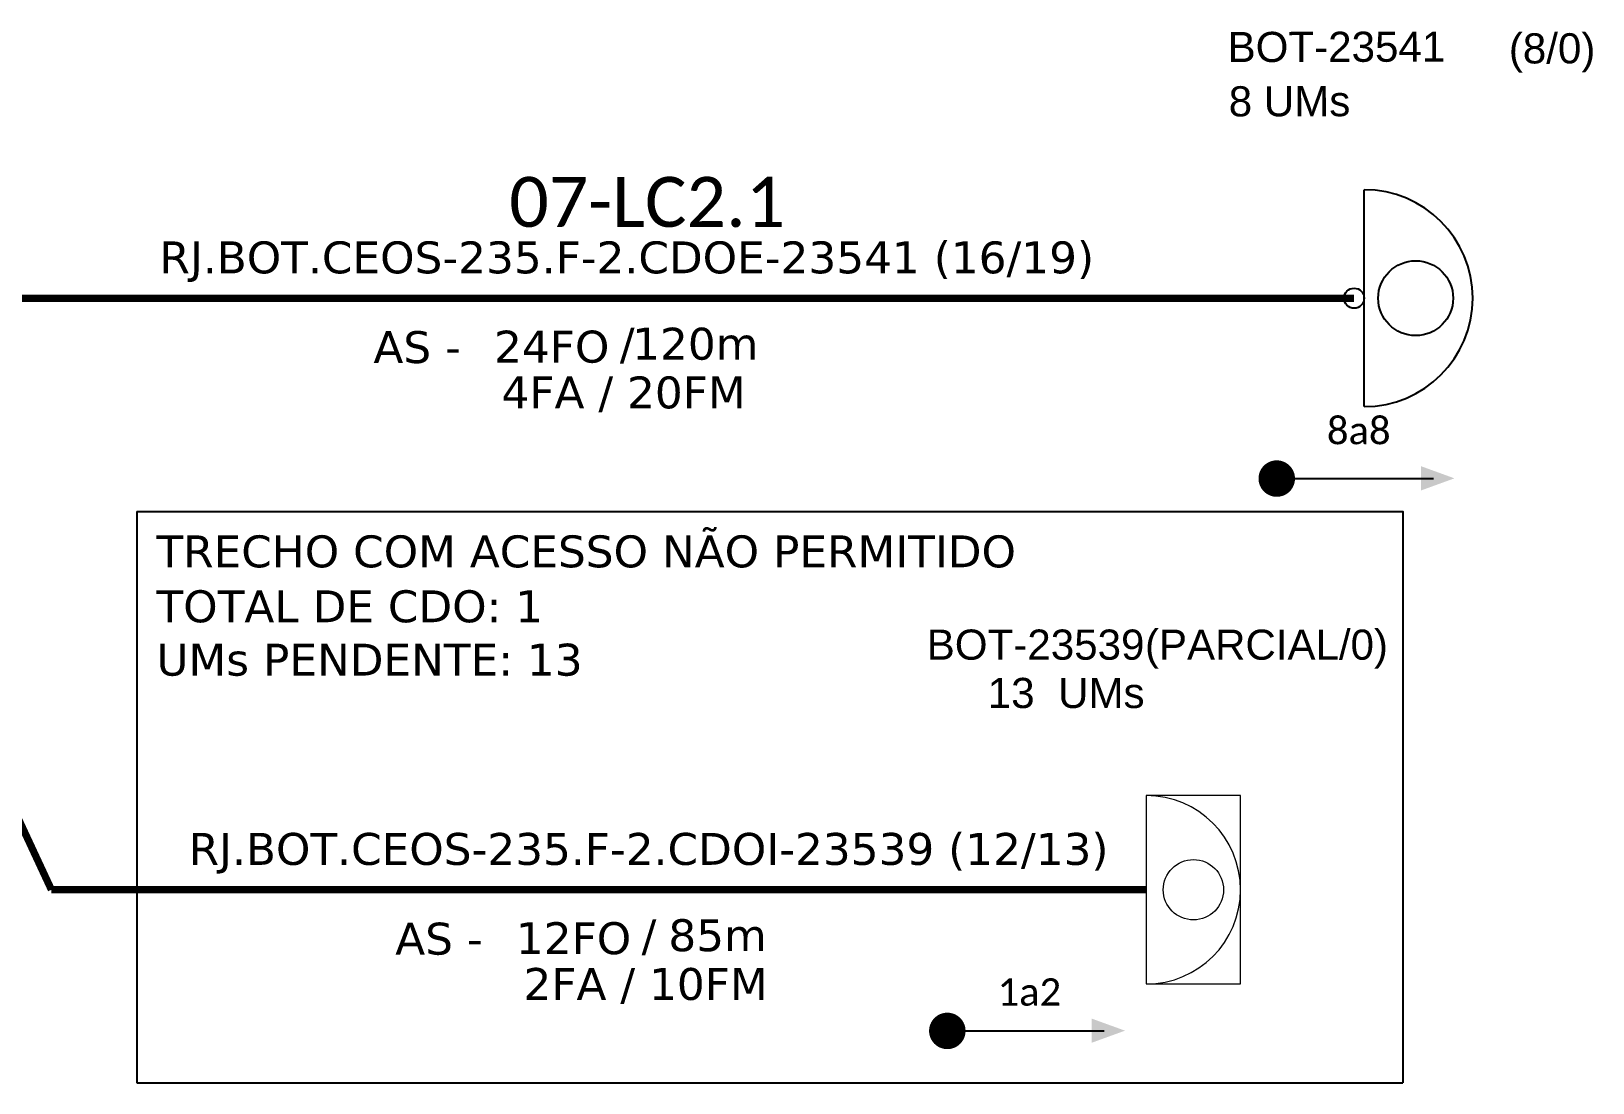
# Model space of a CAD drawing. Header units: millimetres. Extents: x 5591 to 6884, y -546 to 205.
# Drawn here: x 6463 to 6548.6, y -317.1 to -259.5 of the extents above; entities that cross this region are included whole.
import ezdxf
from ezdxf.enums import TextEntityAlignment as Align

# ---------------------------------------------------------------- set-up
doc = ezdxf.new("R2010")
doc.units = ezdxf.units.MM
for name, color, linetype, lineweight in [("20.0-LEGENDA DOS CDO'S", 1, 'Continuous', 0), ('20.1-CDO_INTERIOR', 1, 'Continuous', 0), ('20.2-CDO_POSTE', 1, 'Continuous', 5), ('40.1-ETIQUETAS', 1, 'Continuous', 20)]:
    doc.layers.add(name, color=color, linetype=linetype, lineweight=lineweight)
for name, color, linetype in [('CABO OPTICO EXISTENTE', 5, 'Continuous'), ('CAP a instalar', 1, 'Continuous'), ('CD de instalação futura', 8, 'Continuous'), ('label_cabos', 7, 'Continuous'), ('SETA', 7, 'Continuous')]:
    doc.layers.add(name, color=color, linetype=linetype)
doc.styles.add('ARIAL', font='arial.ttf')
doc.styles.add('siredit', font='verdana.ttf')
doc.linetypes.add('FENCELINE1', pattern='A,0.25,-0.1,[133,ltypeshp.shx,S=0.1,R=0,X=-0.1,Y=0],-0.1,1', length=1.45)

# ---------------------------------------------------------------- blocks, each defined once
blk = doc.blocks.new('ETIQUETA_RS5F')
at = {"layer": '40.1-ETIQUETAS', "color": 0, "style": 'siredit'}
blk.add_text('/', height=1.5, dxfattribs=at).set_placement((1.549, -1.954), align=Align.MIDDLE_RIGHT)
for tag, p in [('ETIQUETA_R_PRIMARIA', (1.183, 4.104)), ('ETIQUETA_R_SECUNDARIA', (1.183, 2.104)), ('F_ATIVAS/F_MORTAS', (1.112, -4.245))]:
    blk.add_attdef(tag, text='', height=1.5, dxfattribs=at).set_placement(p, align=Align.MIDDLE_CENTER)
for tag, p in [('TIPO_CABO', (-6.616, -2.115)), ('CAP_CABO', (0.367, -2.093))]:
    blk.add_attdef(tag, text='', height=1.5, dxfattribs=at).set_placement(p, align=Align.MIDDLE_RIGHT)
blk.add_attdef('METROS', text='', height=1.5, dxfattribs=at).set_placement((2.112, -1.954), align=Align.MIDDLE_LEFT)
for tag, p in [('FUSÃO_1', (0.818, -8.387)), ('FUSÃO_2', (0.818, -10.599)), ('FUSÃO_3', (0.818, -12.933)), ('FUSÃO_4', (0.818, -15.144)), ('FUSÃO_5', (0.818, -17.159))]:
    blk.add_attdef(tag, text='', height=1.5, dxfattribs=at).set_placement(p, align=Align.CENTER)
blk = doc.blocks.new('CDOE-TEXTO PADRÃO')
at = {"layer": "20.0-LEGENDA DOS CDO'S", "color": 0, "style": 'ARIAL'}
for tag, p in [('CDO_N', (0.494, 7.387)), ('CORDOALHA', (0.5, 4.326)), ('SAP', (0.505, 1.671)), ('SPLITER_1', (0.588, -0.915)), ('SPLITER_2', (0.605, -3.55)), ('(XX-XX_F)S', (0.541, -8.292)), ('(XX-XX_L)S', (0.546, -10.826)), ('UMS', (0.546, -13.149))]:
    blk.add_attdef(tag, p, '', height=1.7, rotation=0.11799, dxfattribs=at)
blk.add_attdef('FIBRAS_UTILIZADAS', text='', height=1.7, rotation=0.11799, dxfattribs=at).set_placement((19.767, 7.426), align=Align.CENTER)
blk = doc.blocks.new('CDOE POSTE_')
at = {"color": 1}
blk.add_line((12.92, -5.49), (-2.38, -5.49), dxfattribs=at)
for centre, radius in [((5.27, -1.86), 2.64), ((5.27, -6.2), 0.708)]:
    blk.add_circle(centre, radius, dxfattribs=at)
blk.add_arc((5.27, -5.49), 7.65, 0, 180, dxfattribs=at)
blk = doc.blocks.new('CDOI_INT')
at = {"layer": '20.1-CDO_INTERIOR', "color": 0, "lineweight": 18}
blk.add_lwpolyline([(4.25, -4.25), (4.25, 4.25), (0, 4.25), (0, -4.25)], close=True, dxfattribs=at)
blk.add_circle((2.125, 0), 1.36, dxfattribs=at)
blk.add_arc((0, 0), 4.25, 270, 90, dxfattribs=at)
at = {"layer": "20.0-LEGENDA DOS CDO'S", "color": 0, "style": 'ARIAL'}
for tag, p in [('CDO_N', (-0.083, 10.381)), ('SPLITER_1', (21.177, 10.381)), ('SPLITER_2', (21.194, 8.682)), ('SURVEY', (-0.078, 8.2)), ('SAP', (-0.083, 6.227)), ('1:XX', (5.944, -2.215)), ('UMS', (5.944, -4.243))]:
    blk.add_attdef(tag, p, '', height=1.36, dxfattribs=at)
blk.add_attdef('FIBRAS_UTILIZADAS', text='', height=1.36, dxfattribs=at).set_placement((15.339, 10.381), align=Align.CENTER)

msp = doc.modelspace()

# ---------------------------------------------------------------- linework, layer by layer
at = {"const_width": 1}
msp.add_lwpolyline([(6530.774, -283.996, 1), (6531.774, -283.996, 1)], format="xyb", close=True, dxfattribs=at)
at = {"color": 3}
for points in [[(6468.777, -285.798), (6538.194, -285.798), (6538.194, -317.132)], [(6468.777, -285.798), (6468.777, -317.132)], [(6468.777, -317.132), (6538.194, -317.132)]]:
    msp.add_lwpolyline(points, dxfattribs=at)
at = {"color": 8, "const_width": 1}
msp.add_lwpolyline([(6512.714, -314.287, 1), (6513.714, -314.287, 1)], format="xyb", close=True, dxfattribs=at)
at = {"layer": 'CAP a instalar', "linetype": 'FENCELINE1', "ltscale": 6, "const_width": 0.4}
msp.add_lwpolyline([(6448.997, -274.105), (6535.512, -274.105)], dxfattribs=at)
at = {"layer": 'CAP a instalar', "color": 8, "linetype": 'FENCELINE1', "ltscale": 6, "const_width": 0.4}
for points in [[(6448.997, -274.105), (6464.098, -306.546)], [(6464.098, -306.546), (6524.118, -306.546)]]:
    msp.add_lwpolyline(points, dxfattribs=at)
at = {"layer": 'SETA'}
msp.add_lwpolyline([(6531.274, -283.996), (6539.871, -283.996)], dxfattribs=at)
at = {"layer": 'SETA', "color": 8}
msp.add_lwpolyline([(6513.214, -314.287), (6521.811, -314.287)], dxfattribs=at)
at = {"layer": 'SETA'}
msp.add_solid([(6539.181, -283.316), (6541.014, -283.983), (6539.181, -284.65)], dxfattribs=at)
at = {"layer": 'SETA', "color": 8}
msp.add_solid([(6521.121, -313.608), (6522.953, -314.274), (6521.121, -314.941)], dxfattribs=at)

# ---------------------------------------------------------------- block references
at = {"layer": '20.2-CDO_POSTE'}
ref = msp.add_blockref('CDOE-TEXTO PADRÃO', (6535.672, -272.221), dxfattribs=dict(at, xscale=0.972000002861023, yscale=0.972000002861023, zscale=0.972000002861023))
ref.add_attrib('CDO_N', 'BOT-23541', (6528.581, -261.155), dxfattribs={"layer": "20.0-LEGENDA DOS CDO'S", "color": 0, "height": 1.6523, "rotation": 0.11799, "style": 'ARIAL'})
ref.add_attrib('CORDOALHA', '8 UMs', (6528.642, -264.134), dxfattribs={"layer": "20.0-LEGENDA DOS CDO'S", "color": 0, "height": 1.6523, "rotation": 0.11799, "style": 'ARIAL'})
ref.add_attrib('FIBRAS_UTILIZADAS', '       (8/0)', dxfattribs={"layer": "20.0-LEGENDA DOS CDO'S", "color": 0, "height": 1.65226, "rotation": 0.11799, "style": 'ARIAL'}).set_placement((6544.126, -261.232), align=Align.CENTER)
at = {"layer": 'CAP a instalar', "linetype": 'FENCELINE1', "ltscale": 7}
ref = msp.add_blockref('ETIQUETA_RS5F', (6494.261, -274.318), dxfattribs=dict(at, xscale=1.166399984999771, yscale=1.166399984999771, zscale=1.166399984999771))
ref.add_attrib('ETIQUETA_R_SECUNDARIA', 'RJ.BOT.CEOS-235.F-2.CDOE-23541 (16/19)', dxfattribs={"layer": '40.1-ETIQUETAS', "color": 0, "height": 1.7496, "style": 'siredit'}).set_placement((6495.641, -271.864), align=Align.MIDDLE_CENTER)
ref.add_attrib('TIPO_CABO', 'AS -', dxfattribs={"layer": '40.1-ETIQUETAS', "color": 0, "height": 1.7496, "style": 'siredit'}).set_placement((6486.544, -276.785), align=Align.MIDDLE_RIGHT)
ref.add_attrib('CAP_CABO', '24FO', dxfattribs={"layer": '40.1-ETIQUETAS', "color": 0, "height": 1.7496, "style": 'siredit'}).set_placement((6494.688, -276.76), align=Align.MIDDLE_RIGHT)
ref.add_attrib('METROS', '120m', dxfattribs={"layer": '40.1-ETIQUETAS', "color": 0, "height": 1.7496, "style": 'siredit'}).set_placement((6495.936, -276.598), align=Align.MIDDLE_LEFT)
ref.add_attrib('F_ATIVAS/F_MORTAS', '4FA / 20FM', dxfattribs={"layer": '40.1-ETIQUETAS', "color": 0, "height": 1.7496, "style": 'siredit'}).set_placement((6495.466, -279.27), align=Align.MIDDLE_CENTER)
at = {"layer": 'CAP a instalar', "color": 8, "linetype": 'FENCELINE1', "ltscale": 7}
ref = msp.add_blockref('ETIQUETA_RS5F', (6495.456, -306.76), dxfattribs=dict(at, xscale=1.166399984998861, yscale=1.166399984998861, zscale=1.166399984998861))
ref.add_attrib('ETIQUETA_R_SECUNDARIA', 'RJ.BOT.CEOS-235.F-2.CDOI-23539 (12/13)', dxfattribs={"layer": 'CABO OPTICO EXISTENTE', "color": 0, "height": 1.7496, "style": 'siredit'}).set_placement((6496.836, -304.305), align=Align.MIDDLE_CENTER)
ref.add_attrib('TIPO_CABO', 'AS -', dxfattribs={"layer": '40.1-ETIQUETAS', "color": 0, "height": 1.7496, "style": 'siredit'}).set_placement((6487.74, -309.227), align=Align.MIDDLE_RIGHT)
ref.add_attrib('CAP_CABO', '12FO', dxfattribs={"layer": '40.1-ETIQUETAS', "color": 0, "height": 1.7496, "style": 'siredit'}).set_placement((6495.884, -309.201), align=Align.MIDDLE_RIGHT)
ref.add_attrib('METROS', '85m', dxfattribs={"layer": '40.1-ETIQUETAS', "color": 0, "height": 1.7496, "style": 'siredit'}).set_placement((6497.92, -309.039), align=Align.MIDDLE_LEFT)
ref.add_attrib('F_ATIVAS/F_MORTAS', '2FA / 10FM', dxfattribs={"layer": '40.1-ETIQUETAS', "color": 0, "height": 1.7496, "style": 'siredit'}).set_placement((6496.671, -311.711), align=Align.MIDDLE_CENTER)
at = {"layer": 'CD de instalação futura', "color": 8, "ltscale": 11}
ref = msp.add_blockref('CDOI_INT', (6524.123, -306.546), dxfattribs=dict(at, xscale=1.21541625498503, yscale=1.21541625498503, zscale=1.21541625498503))
ref.add_attrib('CDO_N', 'BOT-23539', dxfattribs={"layer": "20.0-LEGENDA DOS CDO'S", "color": 0, "height": 1.6533, "style": 'ARIAL'}).set_placement((6524.022, -293.929), align=Align.RIGHT)
ref.add_attrib('FIBRAS_UTILIZADAS', '    (PARCIAL/0)', dxfattribs={"layer": "20.0-LEGENDA DOS CDO'S", "color": 0, "height": 1.65, "style": 'ARIAL'}).set_placement((6529.43, -293.929), align=Align.CENTER)
ref.add_attrib('SURVEY', '13  UMs', dxfattribs={"layer": "20.0-LEGENDA DOS CDO'S", "color": 0, "height": 1.6533, "style": 'ARIAL'}).set_placement((6524.028, -296.58), align=Align.RIGHT)
at = {"layer": 'label_cabos', "xscale": 0.7775999903678894, "yscale": 0.7775999903678894, "zscale": 0.7775999903678894, "rotation": 270}
msp.add_blockref('CDOE POSTE_', (6540.335, -270.005), dxfattribs=at)

# ---------------------------------------------------------------- texts
at = {"color": 3, "style": 'siredit'}
for s, p in [('TRECHO COM ACESSO NÃO PERMITIDO', (6469.855, -288.862)), ('TOTAL DE CDO: 1', (6469.855, -291.875)), ('UMs PENDENTE: 13', (6469.855, -294.802))]:
    msp.add_text(s, height=1.7496, dxfattribs=at).set_placement(p)
at = {"attachment_point": 5}
for s, insert, char_height, width in [('\\C3;\\fCalibri|b0|i0|c0|p34;07-LC2.1', (6496.764, -268.839), 2.74316, 40.91035), ('\\C7;\\fCalibri|b0|i0|c0|p34;8a8', (6535.77, -281.37), 1.5, 25.35879)]:
    msp.add_mtext(s, dxfattribs=dict(at, insert=insert, char_height=char_height, width=width))
at = {"color": 8, "insert": (6517.71, -312.161), "char_height": 1.5, "width": 25.35879, "attachment_point": 5}
msp.add_mtext('\\fCalibri|b0|i0|c0|p34;1a2', dxfattribs=at)

doc.saveas('drawing.dxf')
